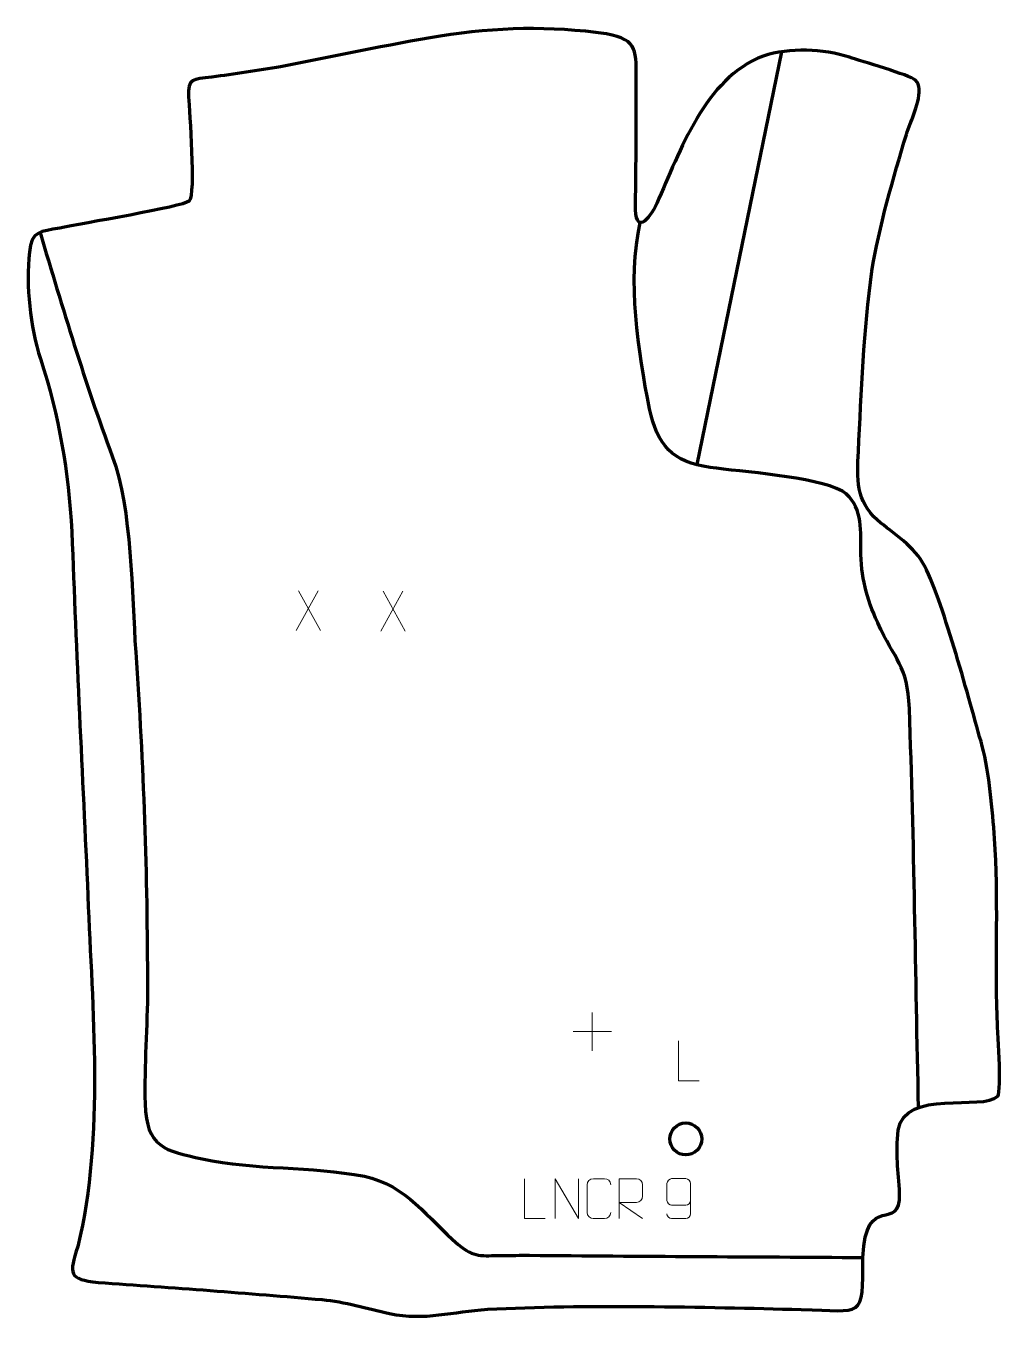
# Model space of a CAD drawing. Header units: millimetres. Extents: x -735 to -124, y 11 to 822.
import ezdxf

# ---------------------------------------------------------------- set-up
doc = ezdxf.new("R2010")
doc.units = ezdxf.units.MM
doc.header["$MEASUREMENT"] = 0
doc.layers.add('layer 2', color=7, linetype='Continuous')
doc.layers.add('layer 3', color=7, linetype='Continuous')

msp = doc.modelspace()

# ---------------------------------------------------------------- linework, layer by layer
at = {"layer": 'layer 2', "color": 142, "lineweight": 200}
msp.add_ellipse((-321.6724, 125.0287), major_axis=(0, 10), ratio=1, dxfattribs=at)
at = {"layer": 'layer 2', "color": 140, "lineweight": 158}
msp.add_open_spline([(-314.5363, 547.4823), (-314.5363, 547.4823), (-261.5631, 805.8194), (-261.5631, 805.8194)], degree=3, dxfattribs=at)
for points, knots in [([(-175.8529, 144.7034), (-177.7851, 227.971), (-178.5263, 311.255), (-181.6172, 394.4944), (-181.6172, 394.4944), (-182.652, 422.0592), (-190.7861, 424.7198), (-201.4186, 448.1819), (-201.4186, 448.1819), (-208.6262, 464.0864), (-211.8211, 476.773), (-212.0877, 494.2943), (-212.0877, 494.2943), (-212.0768, 507.9671), (-210.8864, 521.7023), (-223.4953, 530.7168), (-223.4953, 530.7168), (-241.3775, 540.1118), (-286.8273, 542.7329), (-306.4511, 545.5262), (-306.4511, 545.5262), (-330.1493, 548.9137), (-339.4854, 559.6412), (-344.4195, 582.2539), (-344.4195, 582.2539), (-351.3667, 618.7383), (-358.5755, 662.3598), (-350.1732, 698.9253)], [0, 0, 0, 0, 0.125, 0.125, 0.125, 0.125, 0.25, 0.25, 0.25, 0.25, 0.375, 0.375, 0.375, 0.375, 0.5, 0.5, 0.5, 0.5, 0.625, 0.625, 0.625, 0.625, 0.75, 0.75, 0.75, 0.75, 1, 1, 1, 1]), ([(-726.1661, 692.7571), (-712.1271, 645.6055), (-698.0176, 598.6906), (-680.918, 552.5279), (-680.918, 552.5279), (-668.4716, 519.164), (-668.7934, 466.4569), (-666.2308, 429.9217), (-666.2308, 429.9217), (-661.259, 359.0601), (-658.9729, 290.6965), (-658.8604, 219.6661), (-658.8604, 219.6661), (-658.8425, 195.3728), (-661.0252, 171.4135), (-660.3285, 146.969), (-660.3285, 146.969), (-659.4832, 119.6991), (-648.172, 117.67), (-624.5507, 112.5985), (-624.5507, 112.5985), (-590.9755, 105.3898), (-556.8234, 108.1448), (-522.9869, 101.6292), (-522.9869, 101.6292), (-496.8347, 96.1854), (-483.105, 75.2447), (-464.2387, 58.9175), (-464.2387, 58.9175), (-454.2265, 50.4493), (-449.3226, 51.9958), (-436.8926, 52.0684), (-436.8926, 52.0684), (-431.0888, 52.1024), (-425.2976, 52.2152), (-419.4915, 52.2005), (-419.4915, 52.2005), (-349.8911, 51.5241), (-280.2875, 51.2417), (-210.6853, 50.8243)], [0, 0, 0, 0, 0.09090909, 0.09090909, 0.09090909, 0.09090909, 0.18181818, 0.18181818, 0.18181818, 0.18181818, 0.27272727, 0.27272727, 0.27272727, 0.27272727, 0.36363636, 0.36363636, 0.36363636, 0.36363636, 0.45454545, 0.45454545, 0.45454545, 0.45454545, 0.54545455, 0.54545455, 0.54545455, 0.54545455, 0.63636364, 0.63636364, 0.63636364, 0.63636364, 0.72727273, 0.72727273, 0.72727273, 0.72727273, 0.81818182, 0.81818182, 0.81818182, 0.81818182, 1, 1, 1, 1])]:
    msp.add_open_spline(points, degree=3, knots=knots, dxfattribs=at)
at = {"layer": 'layer 2', "color": 250, "lineweight": 9}
for points in [[(-551.9119, 468.3232), (-551.9119, 468.3232), (-565.6525, 443.4274), (-565.6525, 443.4274)], [(-564.1979, 468.3232), (-564.1979, 468.3232), (-550.4573, 443.3697), (-550.4573, 443.3697)], [(-498.9734, 467.9704), (-498.9734, 467.9704), (-512.714, 443.0746), (-512.714, 443.0746)], [(-511.2594, 467.9704), (-511.2594, 467.9704), (-497.5188, 443.0169), (-497.5188, 443.0169)], [(-380.2251, 204.284), (-380.2251, 204.284), (-380.2251, 180.3061), (-380.2251, 180.3061)], [(-392.214, 192.295), (-392.214, 192.295), (-368.2361, 192.295), (-368.2361, 192.295)]]:
    msp.add_open_spline(points, degree=3, dxfattribs=at)
for points, knots in [([(-313.2559, 161.4493), (-313.2559, 161.4493), (-326.205, 161.4493), (-326.205, 161.4493), (-326.205, 161.4493), (-326.205, 161.4493), (-326.205, 186.4029), (-326.205, 186.4029)], [0, 0, 0, 0, 0.33333333, 0.33333333, 0.33333333, 0.33333333, 1, 1, 1, 1]), ([(-409.6753, 75.1768), (-409.6753, 75.1768), (-422.6244, 75.1768), (-422.6244, 75.1768), (-422.6244, 75.1768), (-422.6244, 75.1768), (-422.6244, 100.1304), (-422.6244, 100.1304)], [0, 0, 0, 0, 0.33333333, 0.33333333, 0.33333333, 0.33333333, 1, 1, 1, 1]), ([(-403.4772, 75.1769), (-403.4772, 75.1769), (-403.4772, 100.1304), (-403.4772, 100.1304), (-403.4772, 100.1304), (-403.4772, 100.1304), (-388.8224, 75.1769), (-388.8224, 75.1769), (-388.8224, 75.1769), (-388.8224, 75.1769), (-388.8224, 100.1304), (-388.8224, 100.1304)], [0, 0, 0, 0, 0.25, 0.25, 0.25, 0.25, 0.5, 0.5, 0.5, 0.5, 1, 1, 1, 1]), ([(-368.6316, 79.0164), (-368.7714, 76.693), (-370.4486, 75.2134), (-372.5963, 75.2026), (-372.5963, 75.2026), (-374.9282, 75.203), (-377.2601, 75.203), (-379.5916, 75.2026), (-379.5916, 75.2026), (-381.5166, 75.0972), (-383.4887, 76.9817), (-383.4775, 78.999), (-383.4775, 78.999), (-383.4771, 84.7691), (-383.4771, 90.5388), (-383.4775, 96.3081), (-383.4775, 96.3081), (-383.4733, 98.4462), (-381.7266, 100.1654), (-379.5742, 100.1519), (-379.5742, 100.1519), (-377.2485, 100.1519), (-374.9224, 100.1519), (-372.5963, 100.1519), (-372.5963, 100.1519), (-370.6497, 100.1874), (-368.6583, 98.6959), (-368.6316, 96.2583)], [0, 0, 0, 0, 0.125, 0.125, 0.125, 0.125, 0.25, 0.25, 0.25, 0.25, 0.375, 0.375, 0.375, 0.375, 0.5, 0.5, 0.5, 0.5, 0.625, 0.625, 0.625, 0.625, 0.75, 0.75, 0.75, 0.75, 1, 1, 1, 1]), ([(-363.3866, 75.1987), (-363.3866, 75.1987), (-363.3866, 100.1522), (-363.3866, 100.1522), (-363.3866, 100.1522), (-359.7918, 100.1522), (-356.1963, 100.1522), (-352.6011, 100.1522), (-352.6011, 100.1522), (-350.2758, 100.1145), (-348.7185, 98.6245), (-348.7226, 96.2581), (-348.7226, 96.2581), (-348.723, 94.2226), (-348.723, 91.1632), (-348.7226, 89.1272), (-348.7226, 89.1272), (-348.7291, 87.2517), (-350.5414, 85.3099), (-352.5509, 85.2908), (-352.5509, 85.2908), (-352.5509, 85.2908), (-363.3866, 85.2908), (-363.3866, 85.2908), (-363.3866, 85.2908), (-363.3866, 85.2908), (-348.7319, 75.1987), (-348.7319, 75.1987)], [0, 0, 0, 0, 0.125, 0.125, 0.125, 0.125, 0.25, 0.25, 0.25, 0.25, 0.375, 0.375, 0.375, 0.375, 0.5, 0.5, 0.5, 0.5, 0.625, 0.625, 0.625, 0.625, 0.75, 0.75, 0.75, 0.75, 1, 1, 1, 1]), ([(-333.4845, 78.1347), (-333.4604, 76.7952), (-332.1042, 75.1419), (-330.5323, 75.1763), (-330.5323, 75.1763), (-327.5475, 75.1766), (-324.5623, 75.1766), (-321.5769, 75.1763), (-321.5769, 75.1763), (-320.3578, 75.1613), (-318.6296, 76.5989), (-318.6246, 78.1347), (-318.6246, 78.1347), (-318.6249, 84.4951), (-318.6249, 90.8559), (-318.6246, 97.2167), (-318.6246, 97.2167), (-318.6293, 98.3796), (-320.3578, 100.1507), (-321.5769, 100.1751), (-321.5769, 100.1751), (-324.5623, 100.1748), (-327.5475, 100.1748), (-330.5323, 100.1751), (-330.5323, 100.1751), (-331.8104, 100.1313), (-333.4801, 98.5168), (-333.4845, 97.2167), (-333.4845, 97.2167), (-333.4845, 93.6333), (-333.4845, 90.0503), (-333.4845, 86.4675), (-333.4845, 86.4675), (-333.446, 84.9893), (-331.8633, 83.5564), (-330.5323, 83.5585), (-330.5323, 83.5585), (-327.5475, 83.5582), (-324.5623, 83.5582), (-321.5769, 83.5585), (-321.5769, 83.5585), (-320.2474, 83.5535), (-318.6044, 85.0607), (-318.6461, 86.4893)], [0, 0, 0, 0, 0.08333333, 0.08333333, 0.08333333, 0.08333333, 0.16666667, 0.16666667, 0.16666667, 0.16666667, 0.25, 0.25, 0.25, 0.25, 0.33333333, 0.33333333, 0.33333333, 0.33333333, 0.41666667, 0.41666667, 0.41666667, 0.41666667, 0.5, 0.5, 0.5, 0.5, 0.58333333, 0.58333333, 0.58333333, 0.58333333, 0.66666667, 0.66666667, 0.66666667, 0.66666667, 0.75, 0.75, 0.75, 0.75, 0.83333333, 0.83333333, 0.83333333, 0.83333333, 1, 1, 1, 1])]:
    msp.add_open_spline(points, degree=3, knots=knots, dxfattribs=at)
at = {"layer": 'layer 3', "color": 242, "lineweight": 158}
msp.add_open_spline([(-575.4361, 796.408), (-542.3736, 802.8001), (-508.6055, 810.2211), (-475.4663, 815.6311), (-475.4663, 815.6311), (-439.928, 821.2567), (-406.8951, 822.0515), (-371.3181, 817.0457), (-371.3181, 817.0457), (-350.9338, 813.4596), (-352.7797, 805.4252), (-352.8058, 786.9945), (-352.8058, 786.9945), (-352.8244, 761.1958), (-352.6682, 735.9877), (-353.1513, 710.1497), (-353.1513, 710.1497), (-353.5147, 690.7132), (-344.9501, 700.1375), (-339.87, 710.8023), (-339.87, 710.8023), (-325.1097, 743.6582), (-309.9967, 789.0687), (-273.2143, 803.2027), (-273.2143, 803.2027), (-256.5774, 808.4074), (-235.5971, 807.7571), (-219.0751, 802.3847), (-219.0751, 802.3847), (-211.8936, 800.0952), (-181.4663, 791.276), (-177.7352, 788.0161), (-177.7352, 788.0161), (-171.7537, 782.7902), (-178.9187, 766.689), (-181.156, 760.624), (-181.156, 760.624), (-181.9804, 758.3891), (-182.7583, 756.2441), (-183.4875, 753.9741), (-183.4875, 753.9741), (-191.4404, 727.559), (-200.8056, 695.5735), (-205.0563, 668.5161), (-205.0563, 668.5161), (-210.1379, 631.879), (-211.734, 592.534), (-213.5534, 555.4802), (-213.5534, 555.4802), (-214.383, 538.2963), (-215.2612, 524.9689), (-201.5909, 512.4586), (-201.5909, 512.4586), (-191.5466, 504.3707), (-177.9635, 495.5116), (-172.1732, 483.8821), (-172.1732, 483.8821), (-159.1416, 457.7091), (-144.4278, 400.4675), (-135.9181, 371.0212), (-135.9181, 371.0212), (-131.6158, 354.3131), (-129.5268, 330.6757), (-128.1936, 313.196), (-128.1936, 313.196), (-125.8199, 276.6171), (-127.7072, 239.0719), (-126.7066, 202.1937), (-126.7066, 202.1937), (-126.3781, 194.9381), (-123.524, 155.1552), (-126.2805, 151.7576), (-126.2805, 151.7576), (-135.5771, 142.4156), (-184.6227, 156.7951), (-188.6137, 130.5614), (-188.6137, 130.5614), (-190.2396, 115.7764), (-188.5684, 105.2232), (-187.6951, 90.8268), (-187.6951, 90.8268), (-187.006, 65.5448), (-209.1187, 92.7487), (-210.6853, 50.8243), (-210.6853, 50.8243), (-210.7569, 11.7286), (-210.4037, 17.2875), (-249.3972, 18.2646), (-249.3972, 18.2646), (-310.3726, 19.7323), (-385.2481, 21.6927), (-445.6993, 18.3455), (-445.6993, 18.3455), (-467.7701, 17.1234), (-484.6744, 10.9727), (-507.2846, 15.7591), (-507.2846, 15.7591), (-521.2014, 18.7381), (-535.3424, 23.1379), (-549.4497, 24.4023), (-549.4497, 24.4023), (-596.2765, 28.5543), (-642.7987, 31.8997), (-689.6779, 35.1824), (-689.6779, 35.1824), (-708.714, 37.1769), (-707.8666, 40.4975), (-702.5115, 57.7619), (-702.5115, 57.7619), (-685.6912, 127.3363), (-693.527, 205.9822), (-696.1965, 277.1797), (-696.1965, 277.1797), (-699.5282, 353.2664), (-703.6274, 428.9936), (-706.1856, 505.1536), (-706.1856, 505.1536), (-708.4322, 543.499), (-713.9577, 576.9434), (-725.9413, 613.5072), (-725.9413, 613.5072), (-732.4161, 634.0806), (-735.0145, 658.8971), (-732.8419, 680.3636), (-732.8419, 680.3636), (-731.4561, 694.0552), (-726.0888, 693.0372), (-713.8165, 695.4892), (-713.8165, 695.4892), (-700.6532, 698.2068), (-636.3477, 708.8627), (-632.7499, 712.3102), (-632.7499, 712.3102), (-628.5432, 716.341), (-632.657, 769.2054), (-633.0937, 777.463), (-633.0937, 777.463), (-633.7475, 789.8233), (-630.4952, 788.3726), (-618.6189, 789.9521), (-618.6189, 789.9521), (-604.1934, 791.8707), (-589.8193, 794.1975), (-575.4361, 796.408)], degree=3, knots=[0, 0, 0, 0, 0.02702703, 0.02702703, 0.02702703, 0.02702703, 0.05405405, 0.05405405, 0.05405405, 0.05405405, 0.08108108, 0.08108108, 0.08108108, 0.08108108, 0.10810811, 0.10810811, 0.10810811, 0.10810811, 0.13513514, 0.13513514, 0.13513514, 0.13513514, 0.16216216, 0.16216216, 0.16216216, 0.16216216, 0.18918919, 0.18918919, 0.18918919, 0.18918919, 0.21621622, 0.21621622, 0.21621622, 0.21621622, 0.24324324, 0.24324324, 0.24324324, 0.24324324, 0.27027027, 0.27027027, 0.27027027, 0.27027027, 0.2972973, 0.2972973, 0.2972973, 0.2972973, 0.32432432, 0.32432432, 0.32432432, 0.32432432, 0.35135135, 0.35135135, 0.35135135, 0.35135135, 0.37837838, 0.37837838, 0.37837838, 0.37837838, 0.40540541, 0.40540541, 0.40540541, 0.40540541, 0.43243243, 0.43243243, 0.43243243, 0.43243243, 0.45945946, 0.45945946, 0.45945946, 0.45945946, 0.48648649, 0.48648649, 0.48648649, 0.48648649, 0.51351351, 0.51351351, 0.51351351, 0.51351351, 0.54054054, 0.54054054, 0.54054054, 0.54054054, 0.56756757, 0.56756757, 0.56756757, 0.56756757, 0.59459459, 0.59459459, 0.59459459, 0.59459459, 0.62162162, 0.62162162, 0.62162162, 0.62162162, 0.64864865, 0.64864865, 0.64864865, 0.64864865, 0.67567568, 0.67567568, 0.67567568, 0.67567568, 0.7027027, 0.7027027, 0.7027027, 0.7027027, 0.72972973, 0.72972973, 0.72972973, 0.72972973, 0.75675676, 0.75675676, 0.75675676, 0.75675676, 0.78378378, 0.78378378, 0.78378378, 0.78378378, 0.81081081, 0.81081081, 0.81081081, 0.81081081, 0.83783784, 0.83783784, 0.83783784, 0.83783784, 0.86486486, 0.86486486, 0.86486486, 0.86486486, 0.89189189, 0.89189189, 0.89189189, 0.89189189, 0.91891892, 0.91891892, 0.91891892, 0.91891892, 0.94594595, 0.94594595, 0.94594595, 0.94594595, 1, 1, 1, 1], dxfattribs=at)

doc.saveas('drawing.dxf')
